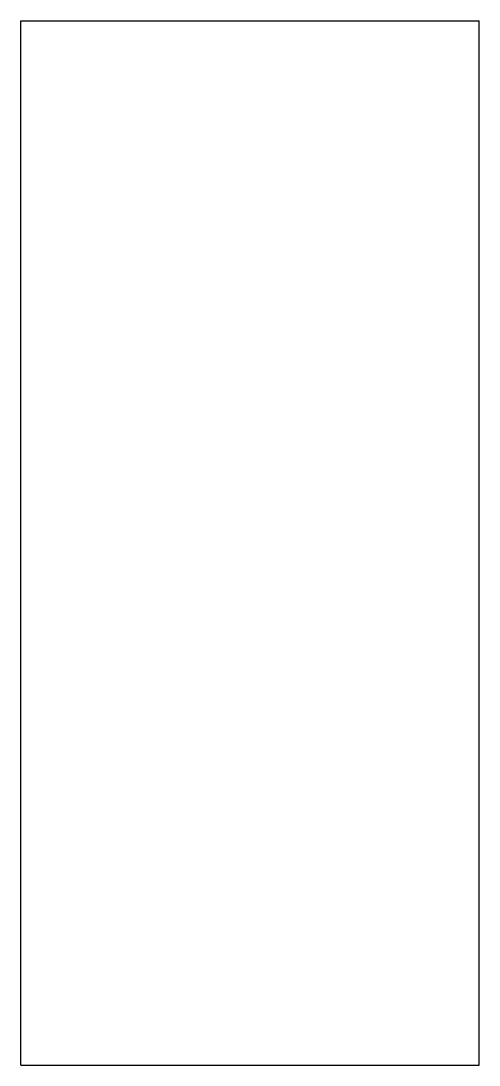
# Model space of a CAD drawing. Header units: millimetres. Extents: x 78 to 103, y -14.2 to 42.8.
import ezdxf

# ---------------------------------------------------------------- set-up
doc = ezdxf.new("R2010")
doc.units = ezdxf.units.MM

msp = doc.modelspace()

# ---------------------------------------------------------------- linework, layer by layer
for p, q in [((78, 42.8), (103, 42.8)), ((78, -14.2), (78, 42.8)), ((103, -14.2), (103, 42.8)), ((78, -14.2), (103, -14.2))]:
    msp.add_line(p, q)

doc.saveas('drawing.dxf')
